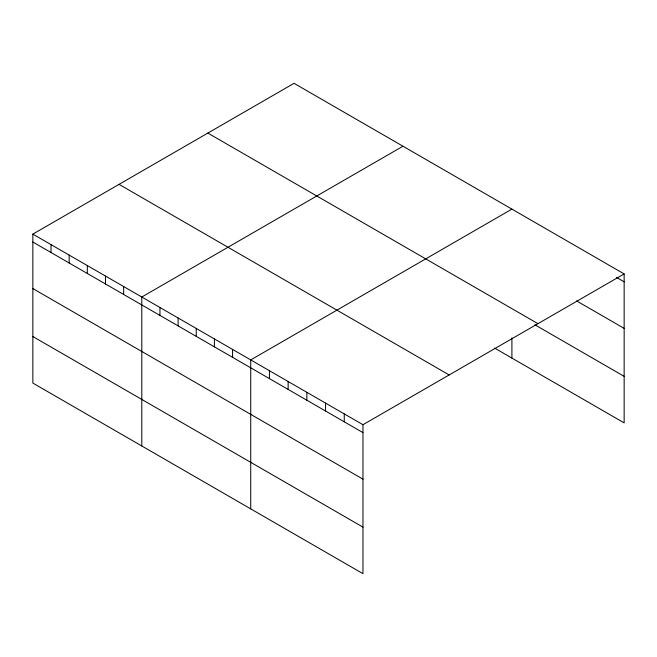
<?xml version="1.0" encoding="UTF-8"?>
<svg xmlns="http://www.w3.org/2000/svg" width="657" height="657" viewBox="0 0 657 657"><rect width="100%" height="100%" fill="white"/><g stroke="black" fill="none" stroke-linecap="round" stroke-linejoin="round"><path stroke-width="0.99" d="M32.85 234.122L362.968 424.709L362.968 573.676L32.85 383.08L32.85 234.122L294.032 83.324L624.15 273.92L624.15 422.878L494.614 348.095M402.971 146.224L141.789 297.013L141.789 445.98M511.91 209.115L250.728 359.913L250.728 508.871M362.968 424.709L624.15 273.92M616.496 277.41L624.15 281.828M576.534 300.881L624.15 328.377M207.842 133.084L537.96 323.679M534.872 324.788L624.15 376.338M119.04 184.354L449.158 374.95M32.85 242.031L362.968 432.618M32.85 288.579L362.968 479.167M32.85 336.532L362.968 527.128M511.91 337.846L511.91 358.081M344.26 413.91L344.26 421.819M325.552 403.111L325.552 411.019M306.852 392.311L306.852 400.22M288.144 381.512L288.144 389.42M269.436 370.712L269.436 378.621M232.57 349.425L232.57 357.334M214.412 338.946L214.412 346.855M196.262 328.459L196.262 336.368M178.104 317.98L178.104 325.888M159.947 307.492L159.947 315.409M123.631 286.534L123.631 294.443M105.473 276.047L105.473 283.955M87.324 265.568L87.324 273.476M69.166 255.08L69.166 262.989M51.008 244.601L51.008 252.51"/></g></svg>
